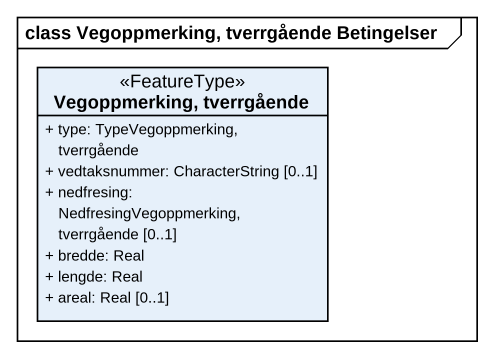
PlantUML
@startuml
mainframe class Vegoppmerking, tverrgående Betingelser
hide circle
hide empty members
skinparam classAttributeIconSize 0
class "Vegoppmerking, tverrgående" as Vegoppmerking_tverrgående <<FeatureType>> {
  + type: TypeVegoppmerking, tverrgående
  + vedtaksnummer: CharacterString [0..1]
  + nedfresing: NedfresingVegoppmerking, tverrgående [0..1]
  + bredde: Real
  + lengde: Real
  + areal: Real [0..1]
}
@enduml
